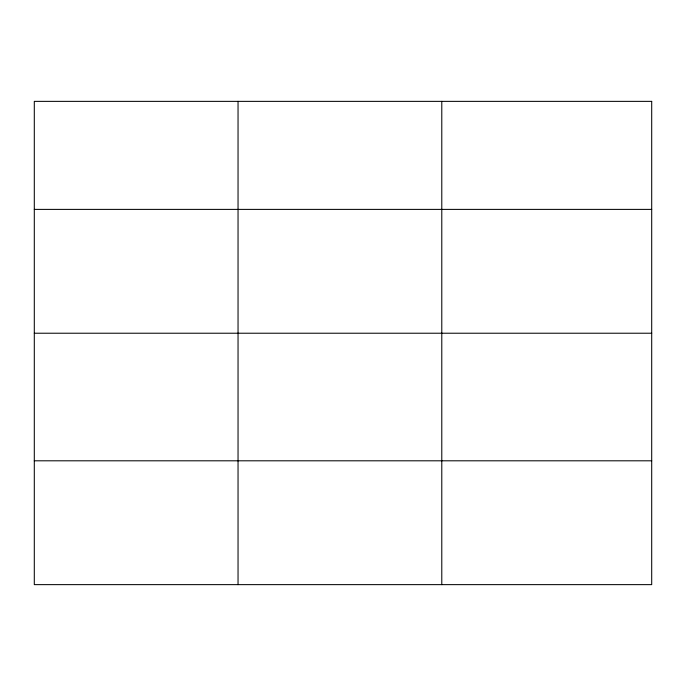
<?xml version="1.0" encoding="UTF-8"?>
<svg xmlns="http://www.w3.org/2000/svg" width="686" height="686" viewBox="0 0 686 686"><rect width="100%" height="100%" fill="white"/><g stroke="black" fill="none" stroke-linecap="round" stroke-linejoin="round"><path stroke-width="1.03" d="M34.3 209.393L651.7 209.393M34.3 333.225L651.7 333.225M34.3 460.803L651.7 460.803M441.784 101.365L441.784 584.635M238.042 101.365L238.042 584.635M651.7 101.365L34.3 101.365L34.3 584.635L651.7 584.635L651.7 101.365"/></g></svg>
